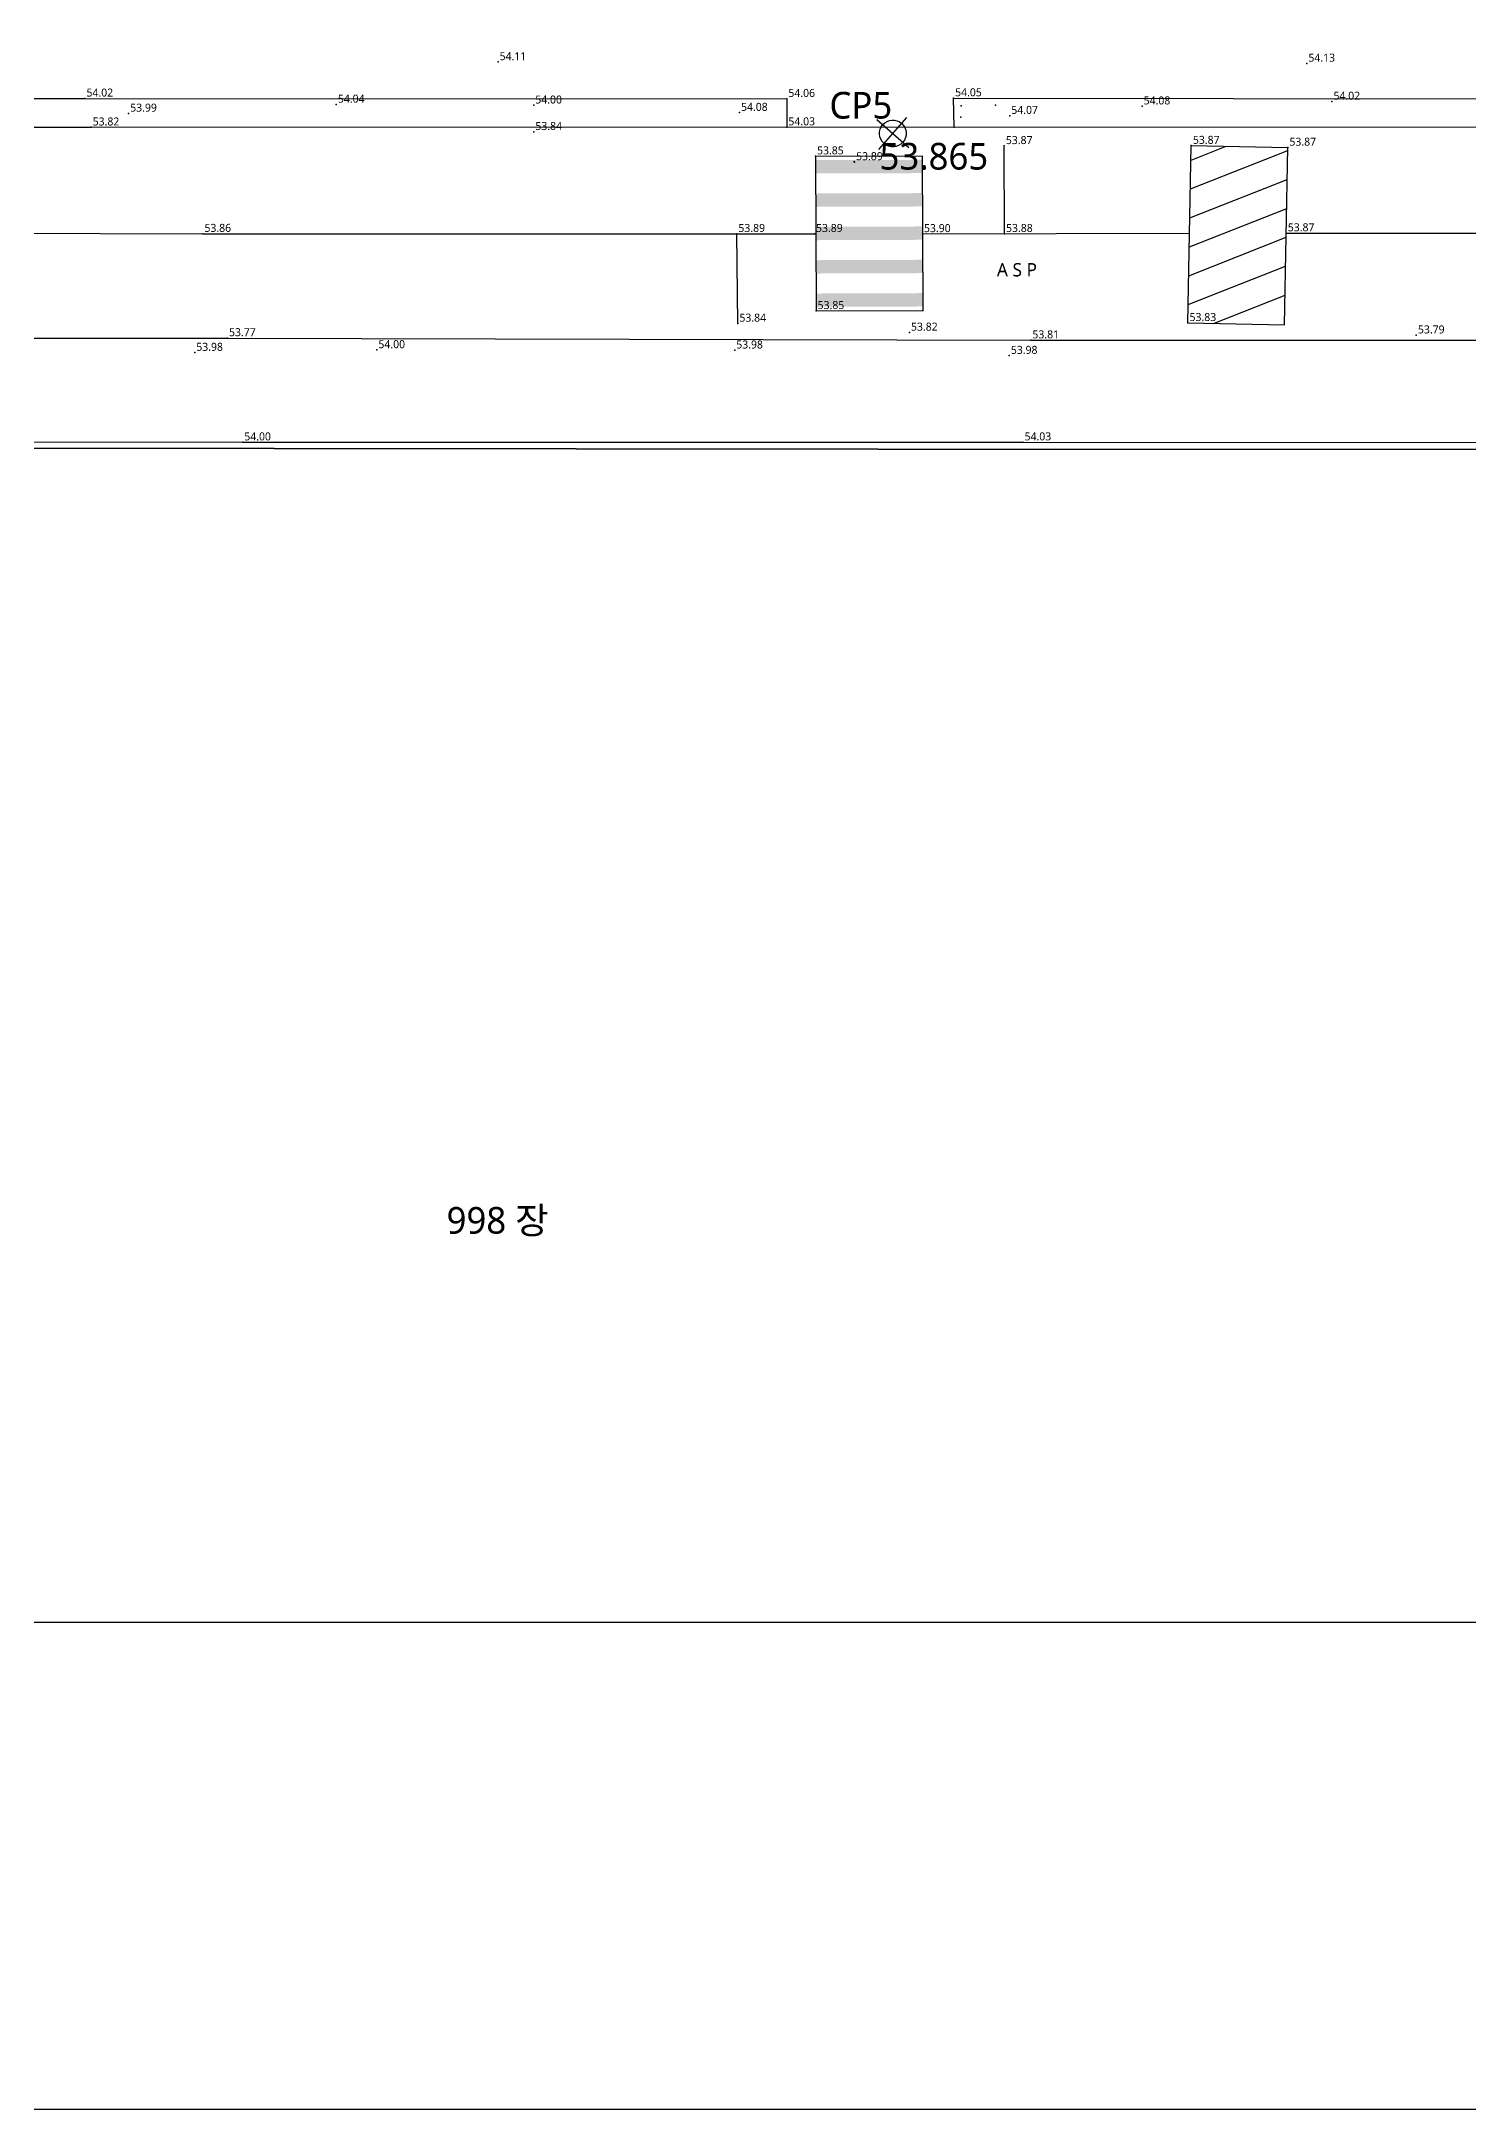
# Model space of a CAD drawing. Header units: millimetres. Extents: x 40342638 to 40753138, y 494620 to 782620.
# Drawn here: x 40530945 to 40584456, y 494620 to 572168 of the extents above; entities that cross this region are included whole.
import ezdxf
from ezdxf.enums import TextEntityAlignment as Align

# ---------------------------------------------------------------- set-up
doc = ezdxf.new("R2010")
doc.units = ezdxf.units.MM
doc.header["$LTSCALE"] = 1000
doc.header["$MEASUREMENT"] = 0
doc.header["$PDSIZE"] = -10
doc.layers.get('Defpoints').update_dxf_attribs({"color": 161, "linetype": 'CONTINUOUS'})
for name, color, linetype in [('cp', 1, 'CONTINUOUS'), ('cpTEXT', 1, 'CONTINUOUS'), ('TEXT', 3, 'CONTINUOUS'), ('과속방지턱', 7, 'CONTINUOUS'), ('보도블럭', 141, 'CONTINUOUS'), ('아스팔트', 1, 'CONTINUOUS'), ('지반고', 7, 'CONTINUOUS'), ('지번', 1, 'CONTINUOUS'), ('지적선', 197, 'CONTINUOUS'), ('차선', 7, 'CONTINUOUS'), ('포인트', 7, 'CONTINUOUS'), ('횡단보도', 254, 'CONTINUOUS')]:
    doc.layers.add(name, color=color, linetype=linetype)
doc.styles.add('나눔바른고딕', font='NanumBarunGothic.ttf')

msp = doc.modelspace()

# ---------------------------------------------------------------- linework, layer by layer
at = {"layer": 'cp'}
for p, q in [((40562268, 569245, 53865), (40563469, 568188, 53865)), ((40562340, 568116, 53865), (40563397, 569317, 53865))]:
    msp.add_line(p, q, dxfattribs=at)
msp.add_ellipse((40562869, 568716, 53865), major_axis=(-499, -32), ratio=1, start_param=3.926991, end_param=10.210176, dxfattribs=at)
at = {"layer": 'Defpoints'}
msp.add_lwpolyline([(40753138, 494620), (40342638, 494620), (40342638, 782620), (40753138, 782620)], close=True, dxfattribs=at)
at = {"layer": 'Defpoints', "ltscale": 0.1}
msp.add_lwpolyline([(40705638, 512887), (40354638, 512887), (40354638, 763053), (40705638, 763053)], close=True, dxfattribs=at)
at = {"layer": '과속방지턱'}
for p, q in [((40573933, 561614, 53827), (40574059, 568258, 53869)), ((40574059, 568258, 53869), (40577679, 568190, 53869)), ((40577553, 561546, 53827), (40577679, 568190, 53869)), ((40573933, 561614, 53827), (40577553, 561546, 53827))]:
    msp.add_line(p, q, dxfattribs=at)
for points in [[(40574028, 566633), (40577676, 568072)], [(40574049, 567716), (40575362, 568234)], [(40574008, 565549), (40577656, 566989)], [(40573987, 564466), (40577635, 565906)], [(40573967, 563383), (40577615, 564822)], [(40573946, 562300), (40577594, 563739)], [(40574887, 561596), (40577574, 562656)]]:
    msp.add_lwpolyline(points, dxfattribs=at)
at = {"layer": '보도블럭'}
for p, q in [((40485609, 570032, 53990), (40532577, 570031, 54020)), ((40532577, 570031, 54020), (40558892, 570018, 54061)), ((40558892, 570018, 54061), (40558893, 568953, 54030)), ((40565166, 568955, 54050), (40565144, 570043, 54048)), ((40565144, 570043, 54048), (40626685, 569974, 54060)), ((40507533, 557198, 53992), (40538493, 557139, 53996)), ((40538493, 557139, 53996), (40567748, 557140, 54029)), ((40567748, 557140, 54029), (40627618, 557086, 54021))]:
    msp.add_line(p, q, dxfattribs=at)
at = {"layer": '아스팔트'}
for p, q in [((40485412, 568997, 53802), (40532810, 568947, 53816)), ((40532810, 568947, 53816), (40585407, 568959, 53872)), ((40507783, 561004, 53787), (40537921, 561046, 53767)), ((40537921, 561046, 53767), (40568041, 560965, 53807)), ((40568041, 560965, 53807), (40628485, 560952, 53822))]:
    msp.add_line(p, q, dxfattribs=at)
at = {"layer": '지적선', "flags": 128}
for points in [[(40428486, 512887), (40420321, 555308), (40426936, 555494), (40436700, 556094), (40449152, 557005), (40562301, 556873), (40678288, 556829), (40678248, 529780), (40678227, 512887)], [(40678288, 556829), (40562301, 556873), (40449152, 557005)]]:
    msp.add_lwpolyline(points, dxfattribs=at)
at = {"layer": '차선'}
for p, q in [((40567055, 564955, 53880), (40567047, 568249, 53866)), ((40506267, 565038, 53885), (40537001, 564958, 53855)), ((40537001, 564958, 53855), (40559979, 564954, 53893)), ((40557058, 561592, 53845), (40557017, 564955, 53888)), ((40563979, 564948, 53901), (40573997, 564972, 53879)), ((40577618, 564981, 53871), (40628055, 564932, 53910))]:
    msp.add_line(p, q, dxfattribs=at)
at = {"layer": '포인트'}
for p in [(40548066, 571395, 54107), (40578390, 571341, 54132), (40532577, 570031, 54020), (40558892, 570018, 54061), (40565144, 570043, 54048), (40534216, 569466, 53986), (40542002, 569802, 54045), (40549404, 569771, 54001), (40557118, 569496, 54080), (40565420, 569326, 54056), (40565432, 569756, 54138), (40566717, 569774, 54044), (40567250, 569380, 54066), (40572212, 569737, 54082), (40579329, 569913, 54023), (40532810, 568947, 53816), (40549406, 568780, 53838), (40558893, 568953, 54030), (40565166, 568955, 54050), (40559968, 567864, 53851), (40561417, 567658, 53869), (40567047, 568249, 53866), (40574059, 568258, 53869), (40577679, 568190, 53869), (40561433, 567645, 53887), (40537001, 564958, 53855), (40557017, 564955, 53888), (40559930, 564954, 53893), (40563979, 564948, 53901), (40567055, 564955, 53880), (40577618, 564981, 53871), (40557058, 561592, 53845), (40559989, 562064, 53846), (40563989, 562078, 53846), (40573933, 561614, 53827), (40537921, 561046, 53767), (40563491, 561254, 53824), (40568041, 560965, 53807), (40582495, 561151, 53789), (40536694, 560499, 53981), (40543522, 560597, 54004), (40556938, 560586, 53981), (40567233, 560384, 53981), (40538493, 557139, 53996), (40567748, 557140, 54029)]:
    msp.add_point(p, dxfattribs=at)
at = {"layer": '횡단보도'}
for p, q in [((40559968, 567864, 53851), (40563968, 567878, 53851)), ((40559968, 567864, 53851), (40559989, 562064, 53846)), ((40563968, 567878, 53851), (40563989, 562078, 53846)), ((40559989, 562064, 53846), (40563989, 562078, 53846))]:
    msp.add_line(p, q, dxfattribs=at)
for points in [[(40559970, 567214, 53846), (40563970, 567228, 53846), (40559969, 567714, 53846), (40563969, 567728, 53846)], [(40559975, 565964, 53846), (40563975, 565978, 53846), (40559973, 566464, 53846), (40563973, 566478, 53846)], [(40559979, 564714, 53846), (40563979, 564728, 53846), (40559978, 565214, 53846), (40563978, 565228, 53846)], [(40559984, 563464, 53846), (40563984, 563478, 53846), (40559982, 563964, 53846), (40563982, 563978, 53846)], [(40559988, 562214, 53846), (40563988, 562228, 53846), (40559987, 562714, 53846), (40563986, 562728, 53846)]]:
    msp.add_solid(points, dxfattribs=at)

# ---------------------------------------------------------------- texts
at = {"layer": 'cpTEXT', "style": '나눔바른고딕'}
msp.add_text('CP5', height=1000, dxfattribs=at).set_placement((40561668, 569774, 53865), align=Align.MIDDLE)
msp.add_text('53.865', height=1000, dxfattribs=at).set_placement((40564406, 567361, 53865), align=Align.CENTER)
at = {"layer": 'TEXT', "style": '나눔바른고딕'}
msp.add_text('A S P', height=500, dxfattribs=at).set_placement((40567521, 563355), align=Align.CENTER)
at = {"layer": '지반고', "style": '나눔바른고딕'}
for s, p in [('54.11', (40548125, 571463, 54107)), ('54.13', (40578449, 571408, 54132)), ('54.02', (40532636, 570099, 54020)), ('54.04', (40542062, 569870, 54045)), ('54.00', (40549463, 569838, 54001)), ('54.06', (40558952, 570085, 54061)), ('54.05', (40565204, 570110, 54048)), ('54.08', (40572271, 569804, 54082)), ('54.02', (40579389, 569980, 54023)), ('53.82', (40532869, 569015, 53816)), ('53.99', (40534276, 569534, 53986)), ('54.08', (40557177, 569563, 54080)), ('54.03', (40558952, 569021, 54030)), ('54.07', (40567310, 569448, 54066)), ('53.84', (40549466, 568847, 53838)), ('53.87', (40567106, 568317, 53866)), ('53.87', (40574119, 568326, 53869)), ('53.87', (40577738, 568257, 53869)), ('53.85', (40560028, 567931, 53851)), ('53.89', (40561492, 567713, 53887)), ('53.86', (40537060, 565025, 53855)), ('53.87', (40577677, 565048, 53871)), ('53.89', (40557077, 565022, 53888)), ('53.89', (40559989, 565022, 53893)), ('53.90', (40564038, 565016, 53901)), ('53.88', (40567114, 565023, 53880)), ('53.85', (40560048, 562132, 53846)), ('53.84', (40557117, 561659, 53845)), ('53.82', (40563550, 561322, 53824)), ('53.83', (40573993, 561682, 53827)), ('53.79', (40582555, 561218, 53789)), ('53.98', (40536753, 560566, 53981)), ('53.77', (40537981, 561114, 53767)), ('54.00', (40543581, 560664, 54004)), ('53.98', (40556998, 560653, 53981)), ('53.98', (40567293, 560452, 53981)), ('53.81', (40568101, 561032, 53807)), ('54.00', (40538553, 557207, 53996)), ('54.03', (40567807, 557208, 54029))]:
    msp.add_text(s, height=300, dxfattribs=at).set_placement(p)
at = {"layer": '지번', "style": '나눔바른고딕'}
msp.add_text('998 장', height=1000, dxfattribs=at).set_placement((40546137, 527463))

doc.saveas('drawing.dxf')
